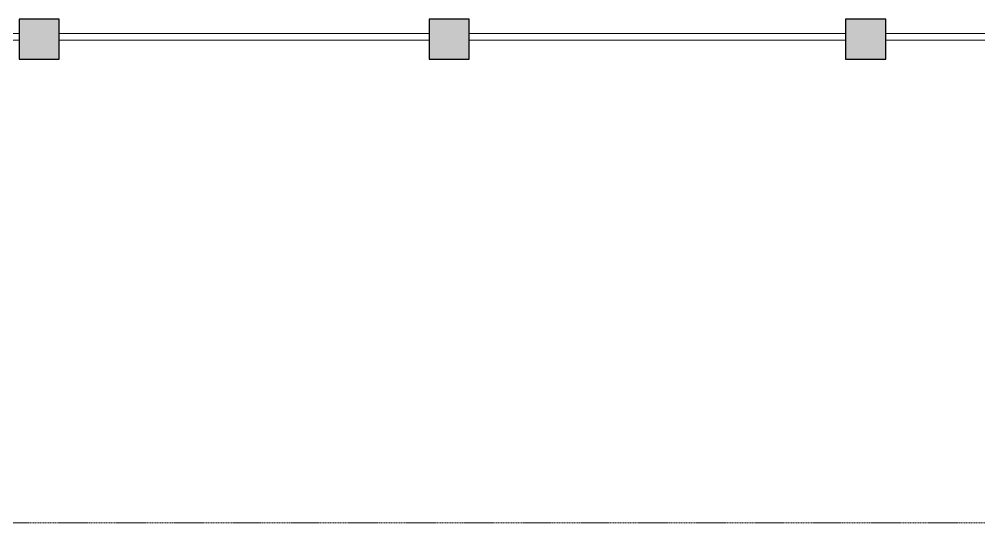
# Model space of a CAD drawing. Header units: inches. Extents: x -1287 to 1590, y -3558 to 989.
# Drawn here: x 94.9 to 382, y -205.5 to -54.9 of the extents above; entities that cross this region are included whole.
import ezdxf

# ---------------------------------------------------------------- set-up
doc = ezdxf.new("R2010")
doc.units = ezdxf.units.IN
doc.header["$MEASUREMENT"] = 0
doc.linetypes.add('Dash_2_', pattern=[0.25, 0.125, -0.125])
for name, color, linetype, lineweight in [('A-COLS', 52, 'Continuous', 18), ('A-FLOR-HRAL', 11, 'Continuous', 18), ('G-ANNO-SYMB', 111, 'Continuous', 9)]:
    doc.layers.add(name, color=color, linetype=linetype, lineweight=lineweight)

# ---------------------------------------------------------------- blocks, each defined once
blk = doc.blocks.new('Top Rail Type - Top Rail_Internal_-5011479-1st Floor Construction')
at = {"layer": 'A-FLOR-HRAL', "lineweight": 9}
for p, q in [((11.65, -59.18), (94.9, -59.18)), ((106.9, -59.18), (217.54, -59.18)), ((229.54, -59.18), (342.13, -59.18)), ((354.13, -59.18), (420.78, -59.18)), ((217.54, -61.18), (106.9, -61.18)), ((342.13, -61.18), (229.54, -61.18)), ((420.78, -61.18), (354.13, -61.18))]:
    blk.add_line(p, q, dxfattribs=at)
blk = doc.blocks.new('Top Rail Type - Top Rail_Internal_-V4-1st Floor Construction')
at = {"layer": 'A-FLOR-HRAL', "lineweight": 9}
for p, q in [((11.65, -59.18), (94.9, -59.18)), ((106.9, -59.18), (217.54, -59.18)), ((229.54, -59.18), (342.13, -59.18)), ((354.13, -59.18), (420.78, -59.18)), ((11.65, -61.18), (94.9, -61.18)), ((106.9, -61.18), (217.54, -61.18)), ((229.54, -61.18), (342.13, -61.18)), ((354.13, -61.18), (420.78, -61.18))]:
    blk.add_line(p, q, dxfattribs=at)

msp = doc.modelspace()

# ---------------------------------------------------------------- hatches: boundary and pattern name
at = {"layer": 'A-COLS'}
for points in [[(94.9, -66.86), (106.9, -66.86), (106.9, -54.86), (94.9, -54.86)], [(217.54, -66.86), (229.54, -66.86), (229.54, -54.86), (217.54, -54.86)], [(344.94, -66.86), (354.13, -66.86), (354.13, -54.86), (342.13, -54.86), (342.13, -66.86)]]:
    msp.add_hatch(color=250, dxfattribs=at).paths.add_polyline_path(points, flags=0)

# ---------------------------------------------------------------- linework, layer by layer
at = {"layer": 'A-COLS', "color": 8, "lineweight": 30}
for p, q in [((106.9, -54.86), (94.9, -54.86)), ((94.9, -54.86), (94.9, -66.86)), ((106.9, -66.86), (106.9, -54.86)), ((229.54, -54.86), (217.54, -54.86)), ((217.54, -54.86), (217.54, -66.86)), ((229.54, -66.86), (229.54, -54.86)), ((354.13, -54.86), (342.13, -54.86)), ((342.13, -54.86), (342.13, -66.86)), ((354.13, -66.86), (354.13, -54.86)), ((94.9, -66.86), (106.9, -66.86)), ((217.54, -66.86), (229.54, -66.86)), ((342.13, -66.86), (354.13, -66.86))]:
    msp.add_line(p, q, dxfattribs=at)
at = {"layer": 'G-ANNO-SYMB', "linetype": 'Dash_2_'}
msp.add_line((1590.16, -205.54), (-64.8, -205.54), dxfattribs=at)

# ---------------------------------------------------------------- block references
at = {"layer": 'A-FLOR-HRAL', "lineweight": 9}
for name in ['Top Rail Type - Top Rail_Internal_-5011479-1st Floor Construction', 'Top Rail Type - Top Rail_Internal_-V4-1st Floor Construction']:
    msp.add_blockref(name, (0, 0), dxfattribs=at)

doc.saveas('drawing.dxf')
